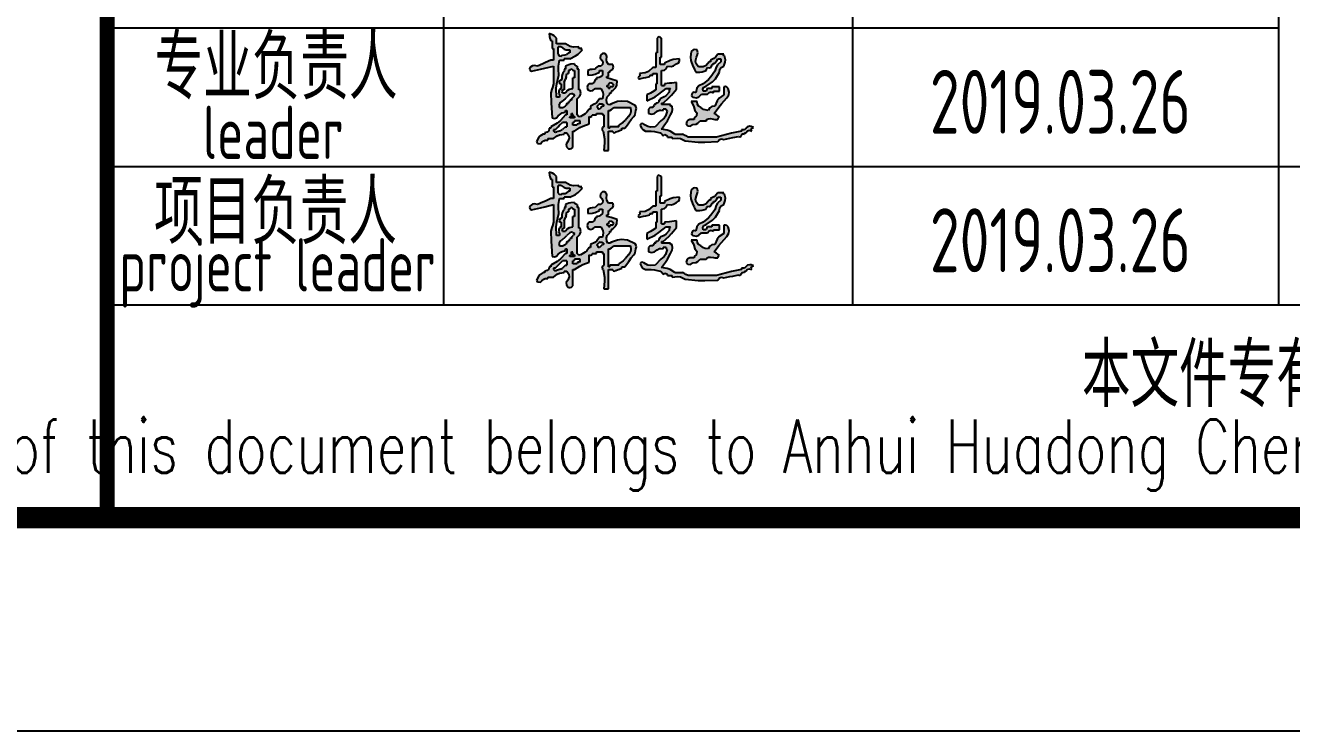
# Model space of a CAD drawing. Extents: x 4267484 to 4395158, y -674551 to -235742.
# Drawn here: x 4365773 to 4371718, y -548644 to -545332 of the extents above; entities that cross this region are included whole.
import ezdxf
from ezdxf.enums import TextEntityAlignment as Align

# ---------------------------------------------------------------- set-up
doc = ezdxf.new("R2010")
doc.units = 0
doc.header["$LTSCALE"] = 1000
doc.header["$MEASUREMENT"] = 0
doc.layers.get('0').update_dxf_attribs({"linetype": 'CONTINUOUS'})
doc.layers.add('PUB_TITLE', color=4, linetype='CONTINUOUS')
doc.styles.add('AHD', font='sceie.shx', dxfattribs={"width": 0.7, "bigfont": 'sceic.shx'})
doc.styles.add('ECEC_TQ', font='txt_l.shx', dxfattribs={"bigfont": 'hztxt_l.shx'})
doc.styles.add('sceie', font='sceie.shx', dxfattribs={"bigfont": 'sceic.shx'})

# ---------------------------------------------------------------- blocks, each defined once
blk = doc.blocks.new('韩超')
h = blk.add_hatch(color=256)
h.dxf.hatch_style = 1
h.paths.add_polyline_path([(0.787849, 0.514197), (0.777955, 0.527898), (0.77346, 0.562754), (0.78123, 0.586063), (0.805739, 0.61125), (0.805739, 0.625142), (0.819631, 0.625142), (0.818004, 0.635027), (0.823773, 0.643681), (0.833523, 0.64598), (0.860867, 0.674873), (0.870953, 0.696725), (0.875199, 0.736279), (0.836353, 0.74757), (0.816903, 0.753127), (0.777955, 0.764063), (0.777955, 0.777955), (0.791847, 0.777955), (0.791847, 0.819631), (0.801775, 0.820971), (0.80763, 0.824875), (0.812685, 0.833523), (0.832189, 0.847055), (0.839321, 0.866071), (0.833523, 0.889091), (0.791847, 0.889091), (0.776856, 0.916298), (0.7735, 0.934755), (0.777955, 0.965498), (0.770329, 0.984025), (0.756314, 0.993368), (0.736279, 0.993282), (0.716867, 0.977277), (0.713907, 0.950644), (0.729333, 0.930768), (0.740061, 0.911103), (0.737625, 0.891618), (0.722387, 0.875199), (0.694603, 0.875199), (0.683489, 0.864086), (0.677932, 0.858529), (0.666819, 0.847415), (0.638572, 0.845181), (0.624291, 0.842325), (0.597358, 0.833523), (0.597358, 0.791847), (0.643081, 0.794876), (0.666726, 0.800787), (0.708495, 0.819631), (0.708495, 0.833523), (0.736279, 0.833523), (0.736279, 0.791847), (0.718733, 0.774249), (0.705317, 0.767541), (0.680711, 0.764063), (0.680711, 0.750171), (0.666819, 0.750171), (0.658732, 0.72359), (0.639033, 0.708815), (0.61125, 0.708495), (0.596777, 0.690733), (0.592946, 0.675409), (0.597358, 0.652926), (0.623512, 0.642026), (0.64687, 0.646697), (0.666819, 0.666819), (0.722387, 0.666819), (0.738834, 0.631134), (0.742077, 0.608437), (0.736279, 0.569574), (0.708495, 0.569574), (0.682162, 0.535076), (0.663824, 0.519794), (0.625142, 0.500114), (0.625142, 0.47233), (0.61125, 0.47233), (0.589715, 0.441777), (0.574435, 0.428025), (0.54179, 0.409816), (0.527664, 0.400538), (0.510468, 0.403404), (0.500114, 0.416762), (0.500114, 0.569574), (0.524623, 0.594762), (0.532393, 0.618071), (0.527898, 0.652926), (0.514006, 0.652926), (0.514006, 0.847415), (0.500114, 0.847415), (0.500114, 0.875199), (0.486416, 0.877514), (0.478388, 0.883536), (0.47233, 0.896037), (0.438162, 0.892345), (0.420863, 0.888021), (0.388977, 0.875199), (0.388977, 0.847415), (0.375085, 0.847415), (0.379444, 0.836821), (0.376971, 0.826928), (0.368139, 0.819631), (0.356965, 0.793593), (0.353947, 0.778504), (0.354247, 0.750171), (0.337644, 0.741703), (0.330222, 0.726858), (0.333409, 0.708495), (0.347301, 0.708495), (0.347301, 0.666819), (0.332737, 0.655189), (0.327028, 0.643772), (0.326463, 0.625142), (0.32344, 0.619715), (0.327253, 0.612088), (0.333409, 0.61125), (0.333409, 0.583466), (0.305625, 0.583466), (0.302565, 0.667178), (0.306887, 0.710398), (0.326463, 0.791847), (0.3234, 0.8474), (0.32482, 0.875797), (0.333409, 0.930768), (0.375085, 0.930768), (0.375085, 0.94466), (0.430654, 0.94466), (0.482374, 0.970498), (0.50707, 0.987931), (0.548736, 1.028012), (0.542559, 1.028676), (0.538615, 1.036564), (0.54179, 1.041904), (0.514006, 1.041904), (0.514006, 1.055796), (0.462884, 1.052445), (0.433869, 1.058893), (0.388977, 1.08358), (0.305625, 1.08358), (0.305625, 1.139148), (0.281985, 1.161307), (0.266841, 1.170393), (0.236165, 1.180825), (0.238399, 1.152578), (0.241255, 1.138297), (0.250057, 1.111364), (0.263949, 1.111364), (0.263949, 1.041904), (0.277841, 1.041904), (0.277841, 0.930768), (0.250057, 0.930768), (0.200194, 0.90821), (0.175186, 0.897095), (0.125028, 0.875199), (0.097454, 0.881715), (0.078516, 0.877928), (0.055568, 0.861307), (0.050109, 0.847376), (0.0559, 0.8329), (0.06946, 0.826577), (0.152955, 0.845407), (0.194635, 0.855133), (0.277841, 0.875199), (0.277841, 0.708495), (0.266727, 0.675154), (0.261171, 0.658483), (0.250057, 0.625142), (0.255939, 0.530696), (0.258718, 0.483462), (0.263949, 0.388977), (0.286969, 0.38318), (0.305985, 0.390311), (0.319517, 0.409816), (0.344599, 0.428141), (0.359268, 0.435475), (0.388977, 0.444546), (0.388977, 0.458438), (0.40287, 0.458438), (0.40287, 0.416762), (0.388977, 0.416762), (0.340729, 0.364454), (0.31168, 0.341215), (0.250057, 0.305625), (0.250057, 0.291733), (0.236165, 0.291733), (0.231424, 0.268639), (0.217583, 0.254798), (0.194489, 0.250057), (0.194489, 0.236165), (0.180597, 0.236165), (0.148793, 0.216524), (0.134276, 0.200394), (0.118082, 0.166705), (0.127514, 0.14947), (0.152825, 0.145854), (0.166705, 0.159759), (0.185336, 0.17447), (0.198563, 0.17943), (0.222273, 0.180597), (0.222273, 0.194489), (0.277841, 0.194489), (0.311245, 0.220472), (0.333233, 0.229896), (0.375085, 0.236165), (0.375085, 0.250057), (0.40287, 0.250057), (0.420685, 0.221738), (0.422698, 0.197582), (0.409816, 0.166705), (0.396068, 0.142401), (0.398473, 0.118345), (0.416762, 0.097244), (0.43433, 0.097627), (0.444154, 0.100901), (0.458438, 0.111136), (0.458438, 0.263949), (0.47233, 0.263949), (0.524193, 0.298154), (0.552768, 0.312442), (0.61125, 0.333409), (0.61125, 0.40287), (0.621931, 0.39652), (0.637706, 0.404407), (0.639034, 0.416762), (0.680711, 0.416762), (0.680711, 0.430654), (0.736279, 0.430654), (0.736279, 0.416762), (0.750171, 0.416762), (0.750171, 0.305625), (0.735269, 0.297653), (0.731714, 0.276323), (0.743225, 0.263949), (0.754517, 0.192544), (0.755945, 0.155413), (0.750171, 0.083352), (0.791847, 0.083352), (0.791847, 0.263949), (0.833523, 0.263949), (0.837499, 0.253205), (0.852744, 0.249394), (0.861307, 0.257003), (0.883535, 0.265338), (0.894648, 0.269506), (0.916876, 0.277841), (0.916876, 0.291733), (0.94466, 0.291733), (0.969894, 0.324902), (0.982398, 0.341574), (1.007174, 0.375085), (1.032146, 0.402761), (1.041693, 0.421855), (1.04885, 0.458438), (1.055218, 0.477023), (1.053221, 0.491001), (1.041904, 0.50706), (0.972444, 0.54179), (0.910919, 0.546316), (0.877697, 0.541786), (0.819631, 0.520952), (0.805828, 0.5112)])
h.paths.add_polyline_path([(0.791847, 0.458438), (0.805739, 0.458438), (0.82241, 0.469551), (0.847415, 0.486222), (1.000228, 0.486222), (1.003038, 0.45197), (0.997988, 0.431769), (0.97939, 0.40287), (0.948039, 0.36501), (0.929334, 0.347744), (0.889091, 0.319517), (0.889091, 0.305625), (0.805739, 0.305625), (0.805739, 0.291733), (0.791847, 0.291733)], flags=16)
h.paths.add_polyline_path([(0.750171, 0.500114), (0.736279, 0.500114), (0.725165, 0.489), (0.719608, 0.483443), (0.708495, 0.47233), (0.694603, 0.47233), (0.694603, 0.486222), (0.688447, 0.48706), (0.684633, 0.494686), (0.687657, 0.500114), (0.701182, 0.516386), (0.715167, 0.52238), (0.736279, 0.520952), (0.736943, 0.514775), (0.744831, 0.510831), (0.750171, 0.514006)], flags=16)
h.paths.add_polyline_path([(0.791847, 0.666819), (0.793521, 0.674497), (0.785633, 0.682384), (0.777955, 0.680711), (0.777955, 0.694603), (0.791847, 0.694603), (0.792194, 0.70849), (0.806202, 0.718996), (0.819631, 0.715441), (0.833192, 0.709118), (0.838982, 0.694641), (0.833523, 0.680711), (0.805739, 0.680711), (0.805739, 0.666819)], flags=16)
h.paths.add_polyline_path([(0.527898, 0.361193), (0.527898, 0.333409), (0.517217, 0.339759), (0.501443, 0.331871), (0.500114, 0.319517), (0.458438, 0.319517), (0.458438, 0.347301), (0.466116, 0.345628), (0.474003, 0.353515), (0.47233, 0.361193)], flags=16)
h.paths.add_polyline_path([(0.47233, 0.40287), (0.47233, 0.388977), (0.430654, 0.388977), (0.42898, 0.396656), (0.436867, 0.404543), (0.444546, 0.40287), (0.444546, 0.430654), (0.458438, 0.430654), (0.452088, 0.419973), (0.459976, 0.404198)], flags=16)
h.paths.add_polyline_path([(0.47233, 0.604304), (0.464836, 0.588169), (0.458643, 0.580427), (0.444546, 0.569574), (0.444546, 0.555682), (0.430654, 0.555682), (0.432327, 0.548004), (0.42444, 0.540117), (0.416762, 0.54179), (0.416762, 0.527898), (0.40287, 0.527898), (0.39467, 0.507807), (0.386422, 0.49791), (0.368139, 0.486222), (0.333409, 0.486222), (0.327612, 0.509242), (0.334743, 0.528258), (0.354247, 0.54179), (0.384775, 0.569612), (0.400056, 0.583504), (0.430654, 0.61125), (0.446814, 0.616197), (0.458647, 0.614224)], flags=16)
h.paths.add_polyline_path([(0.458438, 0.666819), (0.426908, 0.659351), (0.410404, 0.649448), (0.388977, 0.625142), (0.361193, 0.625142), (0.354844, 0.635823), (0.362731, 0.651598), (0.375085, 0.652926), (0.375085, 0.722387), (0.390598, 0.753922), (0.396359, 0.771203), (0.40287, 0.805739), (0.416762, 0.805739), (0.416762, 0.833523), (0.430654, 0.833523), (0.434629, 0.844267), (0.449874, 0.848078), (0.458438, 0.840469), (0.459102, 0.834292), (0.466989, 0.830348), (0.47233, 0.833523), (0.47233, 0.764063), (0.458438, 0.764063)], flags=16)
h.paths.add_polyline_path([(0.40287, 0.347301), (0.40287, 0.305625), (0.388977, 0.305625), (0.360889, 0.27915), (0.342496, 0.268422), (0.305625, 0.257003), (0.294367, 0.254885), (0.286778, 0.256782), (0.277841, 0.263949), (0.277841, 0.277841), (0.291733, 0.277841), (0.319459, 0.305683), (0.333352, 0.319575), (0.361193, 0.347301)], flags=16)
h.paths.add_polyline_path([(0.430654, 1.000228), (0.416762, 1.000228), (0.39813, 0.985517), (0.384903, 0.980557), (0.361193, 0.97939), (0.347067, 0.970112), (0.329871, 0.972978), (0.319517, 0.986336), (0.319517, 1.055796), (0.347301, 1.055796), (0.376072, 1.035613), (0.395527, 1.029128), (0.430654, 1.028012)], flags=16)
h = blk.add_hatch(color=256)
h.dxf.hatch_style = 1
h.paths.add_polyline_path([(1.542018, 0.208381), (1.519791, 0.219494), (1.508677, 0.225051), (1.48645, 0.236165), (1.416989, 0.236165), (1.371255, 0.264232), (1.344642, 0.274582), (1.291961, 0.284787), (1.328443, 0.335457), (1.345237, 0.362046), (1.375313, 0.416762), (1.391241, 0.446575), (1.394603, 0.466747), (1.389205, 0.500114), (1.375313, 0.500114), (1.375313, 0.514006), (1.291961, 0.514006), (1.291961, 0.527898), (1.305853, 0.527898), (1.359796, 0.576664), (1.385101, 0.603375), (1.430881, 0.659873), (1.430881, 0.722387), (1.386427, 0.71683), (1.3642, 0.714052), (1.319745, 0.708495), (1.319745, 0.694603), (1.291961, 0.694603), (1.291961, 0.833523), (1.31926, 0.838693), (1.334923, 0.85044), (1.347529, 0.875199), (1.381781, 0.872389), (1.401982, 0.877439), (1.430881, 0.896037), (1.450883, 0.906123), (1.460131, 0.922307), (1.458666, 0.94466), (1.401114, 0.937345), (1.371819, 0.928557), (1.319745, 0.902983), (1.319745, 0.889091), (1.278069, 0.889091), (1.278069, 0.958552), (1.291961, 0.958552), (1.291961, 1.139148), (1.285806, 1.138304), (1.281086, 1.140664), (1.278069, 1.146094), (1.267308, 1.150023), (1.257931, 1.147679), (1.250285, 1.139148), (1.250285, 1.000228), (1.236393, 1.000228), (1.236393, 0.861307), (1.208609, 0.861307), (1.168183, 0.824416), (1.138053, 0.811024), (1.08358, 0.805739), (1.087939, 0.795145), (1.085465, 0.785252), (1.076634, 0.777955), (1.071121, 0.771113), (1.075065, 0.759282), (1.08358, 0.757117), (1.122533, 0.76519), (1.141984, 0.769358), (1.180825, 0.777955), (1.180825, 0.791847), (1.208609, 0.791847), (1.208609, 0.805739), (1.250285, 0.805739), (1.250285, 0.708495), (1.236393, 0.708495), (1.236393, 0.652926), (1.203973, 0.631977), (1.187234, 0.622213), (1.15304, 0.604304), (1.15304, 0.548736), (1.229739, 0.588318), (1.266619, 0.612432), (1.333637, 0.666819), (1.375313, 0.666819), (1.366995, 0.654381), (1.363975, 0.646831), (1.361421, 0.632088), (1.335054, 0.599814), (1.316435, 0.58585), (1.278069, 0.569574), (1.278069, 0.555682), (1.264177, 0.555682), (1.26415, 0.539965), (1.25211, 0.527924), (1.236393, 0.527898), (1.236393, 0.514006), (1.222501, 0.514006), (1.219217, 0.502022), (1.216226, 0.496039), (1.208609, 0.486222), (1.191149, 0.488205), (1.17971, 0.484393), (1.166932, 0.47233), (1.166932, 0.430654), (1.200708, 0.424307), (1.223469, 0.429997), (1.250285, 0.451492), (1.27048, 0.461183), (1.283894, 0.46286), (1.305853, 0.458438), (1.305853, 0.47233), (1.333637, 0.47233), (1.333637, 0.458438), (1.339793, 0.4576), (1.343606, 0.449973), (1.340583, 0.444546), (1.32937, 0.406076), (1.316213, 0.38634), (1.285015, 0.361193), (1.229447, 0.305625), (1.187056, 0.302553), (1.163204, 0.307323), (1.125256, 0.326463), (1.114566, 0.33576), (1.096818, 0.332211), (1.090526, 0.319517), (1.102438, 0.292491), (1.113943, 0.279343), (1.139148, 0.263949), (1.194983, 0.265062), (1.223561, 0.262204), (1.278069, 0.250057), (1.289183, 0.238943), (1.294739, 0.233386), (1.305853, 0.222273), (1.320568, 0.231877), (1.341519, 0.224893), (1.347529, 0.208381), (1.389205, 0.208381), (1.389205, 0.194489), (1.439628, 0.1998), (1.468259, 0.195028), (1.514234, 0.173651), (1.635959, 0.161998), (1.69773, 0.160594), (1.819859, 0.166705), (1.833779, 0.185933), (1.852296, 0.192877), (1.875427, 0.187543), (1.930995, 0.198656), (1.958779, 0.204213), (2.014348, 0.215327), (2.025534, 0.209917), (2.039748, 0.217024), (2.042132, 0.229219), (2.049428, 0.23805), (2.059322, 0.240524), (2.069916, 0.236165), (2.069916, 0.250057), (2.083808, 0.250057), (2.098401, 0.26772), (2.118188, 0.272666), (2.139376, 0.263949), (2.133917, 0.27788), (2.139708, 0.292356), (2.153268, 0.298679), (2.133073, 0.308371), (2.119659, 0.310047), (2.0977, 0.305625), (2.086586, 0.294512), (2.08103, 0.288955), (2.069916, 0.277841), (2.042132, 0.277841), (2.042132, 0.263949), (1.946785, 0.245868), (1.899372, 0.234712), (1.805967, 0.208381)])
h = blk.add_hatch(color=256)
h.dxf.hatch_style = 1
h.paths.add_polyline_path([(1.611478, 0.625142), (1.597547, 0.630601), (1.583071, 0.624811), (1.576748, 0.61125), (1.572819, 0.60049), (1.575163, 0.591112), (1.583694, 0.583466), (1.61855, 0.578971), (1.641859, 0.586741), (1.667046, 0.61125), (1.680938, 0.61125), (1.722615, 0.61125), (1.737208, 0.628913), (1.756995, 0.63386), (1.778183, 0.625142), (1.778183, 0.639034), (1.833751, 0.639034), (1.833751, 0.655705), (1.833751, 0.66404), (1.833751, 0.680711), (1.805967, 0.680711), (1.792075, 0.680711), (1.764291, 0.680711), (1.764291, 0.666819), (1.722615, 0.666819), (1.717058, 0.655705), (1.714279, 0.650148), (1.708723, 0.639034), (1.69483, 0.639034), (1.680938, 0.639034), (1.678868, 0.661339), (1.688455, 0.678116), (1.708723, 0.687657), (1.768692, 0.728785), (1.795922, 0.757527), (1.833751, 0.819631), (1.839429, 0.846829), (1.850907, 0.862133), (1.875427, 0.875199), (1.888443, 0.91196), (1.890032, 0.934206), (1.882373, 0.972444), (1.876196, 0.973108), (1.872252, 0.980995), (1.875427, 0.986336), (1.861535, 0.986336), (1.819859, 0.986336), (1.796859, 0.959188), (1.781933, 0.947248), (1.750399, 0.930768), (1.750399, 0.916876), (1.736507, 0.916876), (1.71031, 0.882162), (1.682751, 0.868382), (1.639262, 0.868253), (1.61591, 0.897042), (1.610049, 0.922442), (1.618424, 0.958552), (1.629264, 0.984285), (1.6309, 1.000642), (1.62537, 1.028012), (1.602888, 1.032424), (1.587563, 1.028593), (1.569802, 1.01412), (1.562035, 0.958817), (1.56513, 0.927869), (1.583694, 0.875199), (1.595758, 0.853473), (1.601336, 0.842318), (1.611478, 0.819631), (1.650742, 0.818134), (1.671448, 0.821092), (1.708723, 0.833523), (1.714279, 0.844637), (1.717058, 0.850194), (1.722615, 0.861307), (1.740978, 0.85812), (1.755823, 0.865542), (1.764291, 0.882145), (1.764955, 0.888322), (1.772842, 0.892266), (1.778183, 0.889091), (1.778183, 0.902983), (1.792075, 0.902983), (1.803189, 0.919654), (1.808745, 0.927989), (1.819859, 0.94466), (1.847643, 0.94466), (1.847643, 0.916876), (1.817381, 0.887163), (1.804962, 0.866982), (1.792075, 0.826577), (1.753545, 0.774398), (1.730689, 0.750113), (1.680938, 0.708495), (1.641359, 0.690689), (1.621854, 0.667284)])
h = blk.add_hatch(color=256)
h.dxf.hatch_style = 1
h.paths.add_polyline_path([(1.831635, 0.573795), (1.812227, 0.549535), (1.792075, 0.500114), (1.762292, 0.496094), (1.744726, 0.484384), (1.729561, 0.458438), (1.700075, 0.463546), (1.684975, 0.469586), (1.6601, 0.486222), (1.637668, 0.49978), (1.627728, 0.515685), (1.62537, 0.54179), (1.603143, 0.54179), (1.592029, 0.54179), (1.569802, 0.54179), (1.586675, 0.509854), (1.593737, 0.492906), (1.604532, 0.458438), (1.621804, 0.436498), (1.61886, 0.407063), (1.597586, 0.388977), (1.597586, 0.375085), (1.55591, 0.375085), (1.536306, 0.36578), (1.526798, 0.35437), (1.52118, 0.333409), (1.537185, 0.313997), (1.563818, 0.311038), (1.583694, 0.326463), (1.614401, 0.331156), (1.630976, 0.339443), (1.653154, 0.361193), (1.667046, 0.361193), (1.708723, 0.361193), (1.720352, 0.375758), (1.731769, 0.381467), (1.750399, 0.382031), (1.77782, 0.376762), (1.791938, 0.37535), (1.819859, 0.375085), (1.821199, 0.385013), (1.825102, 0.390868), (1.833751, 0.395924), (1.815429, 0.411271), (1.805589, 0.418299), (1.785129, 0.430654), (1.829593, 0.491137), (1.853312, 0.520437), (1.903211, 0.57652), (1.923495, 0.606919), (1.927312, 0.631729), (1.917103, 0.666819), (1.904326, 0.678881), (1.892887, 0.682694), (1.875427, 0.680711), (1.875427, 0.650148), (1.875427, 0.634867), (1.875427, 0.604304)])
for p, q in [((0.266841, 1.170393), (0.236165, 1.180825)), ((0.236165, 1.180825), (0.238399, 1.152578)), ((0.238399, 1.152578), (0.241255, 1.138297)), ((0.241255, 1.138297), (0.250057, 1.111364)), ((0.263949, 1.111364), (0.250057, 1.111364)), ((0.263949, 1.111364), (0.263949, 1.041904)), ((0.281985, 1.161307), (0.266841, 1.170393)), ((0.305625, 1.139148), (0.281985, 1.161307)), ((0.305625, 1.08358), (0.305625, 1.139148)), ((0.388977, 1.08358), (0.305625, 1.08358)), ((0.433869, 1.058893), (0.388977, 1.08358)), ((1.257931, 1.147679), (1.250285, 1.139148)), ((1.250285, 1.139148), (1.250285, 1.000228)), ((1.267308, 1.150023), (1.257931, 1.147679)), ((1.278069, 1.146094), (1.267308, 1.150023)), ((1.281086, 1.140664), (1.278069, 1.146094)), ((1.285806, 1.138304), (1.281086, 1.140664)), ((1.291961, 1.139148), (1.285806, 1.138304)), ((1.291961, 0.958552), (1.291961, 1.139148)), ((0.263949, 1.041904), (0.277841, 1.041904)), ((0.277841, 1.041904), (0.277841, 0.930768)), ((0.319517, 0.986336), (0.319517, 1.055796)), ((0.347301, 1.055796), (0.319517, 1.055796)), ((0.319517, 0.986336), (0.329871, 0.972978)), ((0.329871, 0.972978), (0.347067, 0.970112)), ((0.347067, 0.970112), (0.361193, 0.97939)), ((0.347301, 1.055796), (0.376072, 1.035613)), ((0.361193, 0.97939), (0.384903, 0.980557)), ((0.376072, 1.035613), (0.395527, 1.029128)), ((0.384903, 0.980557), (0.39813, 0.985517)), ((0.395527, 1.029128), (0.430654, 1.028012)), ((0.416762, 1.000228), (0.39813, 0.985517)), ((0.430654, 1.000228), (0.416762, 1.000228)), ((0.430654, 1.028012), (0.430654, 1.000228)), ((0.430654, 0.94466), (0.482374, 0.970498)), ((0.462884, 1.052445), (0.433869, 1.058893)), ((0.514006, 1.055796), (0.462884, 1.052445)), ((0.482374, 0.970498), (0.50707, 0.987931)), ((0.50707, 0.987931), (0.548736, 1.028012)), ((0.514006, 1.041904), (0.514006, 1.055796)), ((0.54179, 1.041904), (0.514006, 1.041904)), ((0.538615, 1.036564), (0.54179, 1.041904)), ((0.542559, 1.028676), (0.538615, 1.036564)), ((0.548736, 1.028012), (0.542559, 1.028676)), ((0.716867, 0.977277), (0.713907, 0.950644)), ((0.736279, 0.993282), (0.716867, 0.977277)), ((0.756314, 0.993368), (0.736279, 0.993282)), ((0.770329, 0.984025), (0.756314, 0.993368)), ((0.777955, 0.965498), (0.770329, 0.984025)), ((0.7735, 0.934755), (0.777955, 0.965498)), ((1.236393, 1.000228), (1.236393, 0.861307)), ((1.250285, 1.000228), (1.236393, 1.000228)), ((1.278069, 0.958552), (1.291961, 0.958552)), ((1.278069, 0.889091), (1.278069, 0.958552)), ((1.569802, 1.01412), (1.562035, 0.958817)), ((1.562035, 0.958817), (1.56513, 0.927869)), ((1.587563, 1.028593), (1.569802, 1.01412)), ((1.602888, 1.032424), (1.587563, 1.028593)), ((1.62537, 1.028012), (1.602888, 1.032424)), ((1.610049, 0.922442), (1.618424, 0.958552)), ((1.618424, 0.958552), (1.629264, 0.984285)), ((1.6309, 1.000642), (1.62537, 1.028012)), ((1.629264, 0.984285), (1.6309, 1.000642)), ((1.796859, 0.959188), (1.781933, 0.947248)), ((1.819859, 0.986336), (1.796859, 0.959188)), ((1.861535, 0.986336), (1.819859, 0.986336)), ((1.875427, 0.986336), (1.861535, 0.986336)), ((1.872252, 0.980995), (1.875427, 0.986336)), ((1.876196, 0.973108), (1.872252, 0.980995)), ((1.882373, 0.972444), (1.876196, 0.973108)), ((1.890032, 0.934206), (1.882373, 0.972444)), ((0.055568, 0.861307), (0.050109, 0.847376)), ((0.050109, 0.847376), (0.0559, 0.8329)), ((0.078516, 0.877928), (0.055568, 0.861307)), ((0.0559, 0.8329), (0.06946, 0.826577)), ((0.06946, 0.826577), (0.152955, 0.845407)), ((0.097454, 0.881715), (0.078516, 0.877928)), ((0.125028, 0.875199), (0.097454, 0.881715)), ((0.175186, 0.897095), (0.125028, 0.875199)), ((0.152955, 0.845407), (0.194635, 0.855133)), ((0.200194, 0.90821), (0.175186, 0.897095)), ((0.194635, 0.855133), (0.277841, 0.875199)), ((0.250057, 0.930768), (0.200194, 0.90821)), ((0.277841, 0.930768), (0.250057, 0.930768)), ((0.277841, 0.875199), (0.277841, 0.708495)), ((0.3234, 0.8474), (0.32482, 0.875797)), ((0.326463, 0.791847), (0.3234, 0.8474)), ((0.32482, 0.875797), (0.333409, 0.930768)), ((0.333409, 0.930768), (0.375085, 0.930768)), ((0.375085, 0.930768), (0.375085, 0.94466)), ((0.430654, 0.94466), (0.375085, 0.94466)), ((0.388977, 0.847415), (0.375085, 0.847415)), ((0.375085, 0.847415), (0.379444, 0.836821)), ((0.379444, 0.836821), (0.376971, 0.826928)), ((0.420863, 0.888021), (0.388977, 0.875199)), ((0.388977, 0.875199), (0.388977, 0.847415)), ((0.416762, 0.833523), (0.416762, 0.805739)), ((0.430654, 0.833523), (0.416762, 0.833523)), ((0.438162, 0.892345), (0.420863, 0.888021)), ((0.434629, 0.844267), (0.430654, 0.833523)), ((0.449874, 0.848078), (0.434629, 0.844267)), ((0.47233, 0.896037), (0.438162, 0.892345)), ((0.458438, 0.840469), (0.449874, 0.848078)), ((0.458438, 0.840469), (0.459102, 0.834292)), ((0.466989, 0.830348), (0.459102, 0.834292)), ((0.47233, 0.833523), (0.466989, 0.830348)), ((0.478388, 0.883536), (0.47233, 0.896037)), ((0.47233, 0.833523), (0.47233, 0.764063)), ((0.486416, 0.877514), (0.478388, 0.883536)), ((0.500114, 0.875199), (0.486416, 0.877514)), ((0.500114, 0.875199), (0.500114, 0.847415)), ((0.514006, 0.847415), (0.500114, 0.847415)), ((0.514006, 0.652926), (0.514006, 0.847415)), ((0.624291, 0.842325), (0.597358, 0.833523)), ((0.597358, 0.833523), (0.597358, 0.791847)), ((0.638572, 0.845181), (0.624291, 0.842325)), ((0.666819, 0.847415), (0.638572, 0.845181)), ((0.677932, 0.858529), (0.666819, 0.847415)), ((0.683489, 0.864086), (0.677932, 0.858529)), ((0.694603, 0.875199), (0.683489, 0.864086)), ((0.722387, 0.875199), (0.694603, 0.875199)), ((0.708495, 0.833523), (0.736279, 0.833523)), ((0.708495, 0.819631), (0.708495, 0.833523)), ((0.713907, 0.950644), (0.729333, 0.930768)), ((0.737625, 0.891618), (0.722387, 0.875199)), ((0.729333, 0.930768), (0.740061, 0.911103)), ((0.736279, 0.833523), (0.736279, 0.791847)), ((0.740061, 0.911103), (0.737625, 0.891618)), ((0.776856, 0.916298), (0.7735, 0.934755)), ((0.791847, 0.889091), (0.776856, 0.916298)), ((0.833523, 0.889091), (0.791847, 0.889091)), ((0.80763, 0.824875), (0.812685, 0.833523)), ((0.812685, 0.833523), (0.832189, 0.847055)), ((0.832189, 0.847055), (0.839321, 0.866071)), ((0.839321, 0.866071), (0.833523, 0.889091)), ((1.208609, 0.861307), (1.168183, 0.824416)), ((1.236393, 0.861307), (1.208609, 0.861307)), ((1.319745, 0.889091), (1.278069, 0.889091)), ((1.291961, 0.833523), (1.31926, 0.838693)), ((1.291961, 0.694603), (1.291961, 0.833523)), ((1.31926, 0.838693), (1.334923, 0.85044)), ((1.371819, 0.928557), (1.319745, 0.902983)), ((1.319745, 0.902983), (1.319745, 0.889091)), ((1.334923, 0.85044), (1.347529, 0.875199)), ((1.347529, 0.875199), (1.381781, 0.872389)), ((1.401114, 0.937345), (1.371819, 0.928557)), ((1.381781, 0.872389), (1.401982, 0.877439)), ((1.458666, 0.94466), (1.401114, 0.937345)), ((1.401982, 0.877439), (1.430881, 0.896037)), ((1.430881, 0.896037), (1.450883, 0.906123)), ((1.450883, 0.906123), (1.460131, 0.922307)), ((1.460131, 0.922307), (1.458666, 0.94466)), ((1.56513, 0.927869), (1.583694, 0.875199)), ((1.583694, 0.875199), (1.595758, 0.853473)), ((1.595758, 0.853473), (1.601336, 0.842318)), ((1.601336, 0.842318), (1.611478, 0.819631)), ((1.61591, 0.897042), (1.610049, 0.922442)), ((1.639262, 0.868253), (1.61591, 0.897042)), ((1.682751, 0.868382), (1.639262, 0.868253)), ((1.671448, 0.821092), (1.708723, 0.833523)), ((1.71031, 0.882162), (1.682751, 0.868382)), ((1.708723, 0.833523), (1.714279, 0.844637)), ((1.736507, 0.916876), (1.71031, 0.882162)), ((1.714279, 0.844637), (1.717058, 0.850194)), ((1.717058, 0.850194), (1.722615, 0.861307)), ((1.722615, 0.861307), (1.740978, 0.85812)), ((1.750399, 0.916876), (1.736507, 0.916876)), ((1.740978, 0.85812), (1.755823, 0.865542)), ((1.781933, 0.947248), (1.750399, 0.930768)), ((1.750399, 0.930768), (1.750399, 0.916876)), ((1.755823, 0.865542), (1.764291, 0.882145)), ((1.764291, 0.882145), (1.764955, 0.888322)), ((1.764955, 0.888322), (1.772842, 0.892266)), ((1.772842, 0.892266), (1.778183, 0.889091)), ((1.778183, 0.902983), (1.792075, 0.902983)), ((1.778183, 0.889091), (1.778183, 0.902983)), ((1.792075, 0.902983), (1.803189, 0.919654)), ((1.804962, 0.866982), (1.792075, 0.826577)), ((1.803189, 0.919654), (1.808745, 0.927989)), ((1.817381, 0.887163), (1.804962, 0.866982)), ((1.808745, 0.927989), (1.819859, 0.94466)), ((1.847643, 0.916876), (1.817381, 0.887163)), ((1.819859, 0.94466), (1.847643, 0.94466)), ((1.833751, 0.819631), (1.839429, 0.846829)), ((1.839429, 0.846829), (1.850907, 0.862133)), ((1.847643, 0.94466), (1.847643, 0.916876)), ((1.850907, 0.862133), (1.875427, 0.875199)), ((1.875427, 0.875199), (1.888443, 0.91196)), ((1.888443, 0.91196), (1.890032, 0.934206)), ((0.306887, 0.710398), (0.326463, 0.791847)), ((0.337644, 0.741703), (0.330222, 0.726858)), ((0.330222, 0.726858), (0.333409, 0.708495)), ((0.354247, 0.750171), (0.337644, 0.741703)), ((0.356965, 0.793593), (0.353947, 0.778504)), ((0.353947, 0.778504), (0.354247, 0.750171)), ((0.368139, 0.819631), (0.356965, 0.793593)), ((0.376971, 0.826928), (0.368139, 0.819631)), ((0.375085, 0.722387), (0.390598, 0.753922)), ((0.375085, 0.722387), (0.375085, 0.652926)), ((0.396359, 0.771203), (0.390598, 0.753922)), ((0.396359, 0.771203), (0.40287, 0.805739)), ((0.40287, 0.805739), (0.416762, 0.805739)), ((0.47233, 0.764063), (0.458438, 0.764063)), ((0.458438, 0.666819), (0.458438, 0.764063)), ((0.597358, 0.791847), (0.643081, 0.794876)), ((0.658732, 0.72359), (0.639033, 0.708815)), ((0.643081, 0.794876), (0.666726, 0.800787)), ((0.666819, 0.750171), (0.658732, 0.72359)), ((0.666726, 0.800787), (0.708495, 0.819631)), ((0.680711, 0.750171), (0.666819, 0.750171)), ((0.705317, 0.767541), (0.680711, 0.764063)), ((0.680711, 0.764063), (0.680711, 0.750171)), ((0.718733, 0.774249), (0.705317, 0.767541)), ((0.736279, 0.791847), (0.718733, 0.774249)), ((0.777955, 0.777955), (0.791847, 0.777955)), ((0.777955, 0.764063), (0.777955, 0.777955)), ((0.816903, 0.753127), (0.777955, 0.764063)), ((0.791847, 0.819631), (0.801775, 0.820971)), ((0.791847, 0.777955), (0.791847, 0.819631)), ((0.806202, 0.718996), (0.792194, 0.70849)), ((0.801775, 0.820971), (0.80763, 0.824875)), ((0.819631, 0.715441), (0.806202, 0.718996)), ((0.836353, 0.74757), (0.816903, 0.753127)), ((0.833192, 0.709118), (0.819631, 0.715441)), ((0.875199, 0.736279), (0.836353, 0.74757)), ((0.870953, 0.696725), (0.875199, 0.736279)), ((1.076634, 0.777955), (1.071121, 0.771113)), ((1.071121, 0.771113), (1.075065, 0.759282)), ((1.075065, 0.759282), (1.08358, 0.757117)), ((1.085465, 0.785252), (1.076634, 0.777955)), ((1.138053, 0.811024), (1.08358, 0.805739)), ((1.08358, 0.805739), (1.087939, 0.795145)), ((1.08358, 0.757117), (1.122533, 0.76519)), ((1.087939, 0.795145), (1.085465, 0.785252)), ((1.122533, 0.76519), (1.141984, 0.769358)), ((1.168183, 0.824416), (1.138053, 0.811024)), ((1.141984, 0.769358), (1.180825, 0.777955)), ((1.180825, 0.791847), (1.208609, 0.791847)), ((1.180825, 0.791847), (1.180825, 0.777955)), ((1.208609, 0.791847), (1.208609, 0.805739)), ((1.208609, 0.805739), (1.250285, 0.805739)), ((1.250285, 0.708495), (1.250285, 0.805739)), ((1.3642, 0.714052), (1.319745, 0.708495)), ((1.386427, 0.71683), (1.3642, 0.714052)), ((1.430881, 0.722387), (1.386427, 0.71683)), ((1.430881, 0.659873), (1.430881, 0.722387)), ((1.611478, 0.819631), (1.650742, 0.818134)), ((1.650742, 0.818134), (1.671448, 0.821092)), ((1.730689, 0.750113), (1.680938, 0.708495)), ((1.708723, 0.687657), (1.768692, 0.728785)), ((1.753545, 0.774398), (1.730689, 0.750113)), ((1.792075, 0.826577), (1.753545, 0.774398)), ((1.768692, 0.728785), (1.795922, 0.757527)), ((1.795922, 0.757527), (1.833751, 0.819631)), ((0.261171, 0.658483), (0.250057, 0.625142)), ((0.250057, 0.625142), (0.255939, 0.530696)), ((0.266727, 0.675154), (0.261171, 0.658483)), ((0.277841, 0.708495), (0.266727, 0.675154)), ((0.302565, 0.667178), (0.306887, 0.710398)), ((0.305625, 0.583466), (0.302565, 0.667178)), ((0.326463, 0.625142), (0.32344, 0.619715)), ((0.32344, 0.619715), (0.327253, 0.612088)), ((0.327028, 0.643772), (0.326463, 0.625142)), ((0.332737, 0.655189), (0.327028, 0.643772)), ((0.327253, 0.612088), (0.333409, 0.61125)), ((0.347301, 0.666819), (0.332737, 0.655189)), ((0.347301, 0.708495), (0.333409, 0.708495)), ((0.333409, 0.61125), (0.333409, 0.583466)), ((0.347301, 0.708495), (0.347301, 0.666819)), ((0.362731, 0.651598), (0.354844, 0.635823)), ((0.361193, 0.625142), (0.354844, 0.635823)), ((0.361193, 0.625142), (0.388977, 0.625142)), ((0.375085, 0.652926), (0.362731, 0.651598)), ((0.410404, 0.649448), (0.388977, 0.625142)), ((0.430654, 0.61125), (0.400056, 0.583504)), ((0.410404, 0.649448), (0.426908, 0.659351)), ((0.426908, 0.659351), (0.458438, 0.666819)), ((0.446814, 0.616197), (0.430654, 0.61125)), ((0.458647, 0.614224), (0.446814, 0.616197)), ((0.458647, 0.614224), (0.47233, 0.604304)), ((0.47233, 0.604304), (0.464836, 0.588169)), ((0.500114, 0.569574), (0.524623, 0.594762)), ((0.527898, 0.652926), (0.514006, 0.652926)), ((0.524623, 0.594762), (0.532393, 0.618071)), ((0.532393, 0.618071), (0.527898, 0.652926)), ((0.596777, 0.690733), (0.592946, 0.675409)), ((0.592946, 0.675409), (0.597358, 0.652926)), ((0.61125, 0.708495), (0.596777, 0.690733)), ((0.597358, 0.652926), (0.623512, 0.642026)), ((0.639033, 0.708815), (0.61125, 0.708495)), ((0.623512, 0.642026), (0.64687, 0.646697)), ((0.64687, 0.646697), (0.666819, 0.666819)), ((0.666819, 0.666819), (0.722387, 0.666819)), ((0.722387, 0.666819), (0.738834, 0.631134)), ((0.742077, 0.608437), (0.736279, 0.569574)), ((0.738834, 0.631134), (0.742077, 0.608437)), ((0.777955, 0.694603), (0.777955, 0.680711)), ((0.777955, 0.694603), (0.791847, 0.694603)), ((0.785633, 0.682384), (0.777955, 0.680711)), ((0.78123, 0.586063), (0.805739, 0.61125)), ((0.785633, 0.682384), (0.793521, 0.674497)), ((0.792194, 0.70849), (0.791847, 0.694603)), ((0.793521, 0.674497), (0.791847, 0.666819)), ((0.805739, 0.666819), (0.791847, 0.666819)), ((0.833523, 0.680711), (0.805739, 0.680711)), ((0.805739, 0.666819), (0.805739, 0.680711)), ((0.805739, 0.61125), (0.805739, 0.625142)), ((0.805739, 0.625142), (0.819631, 0.625142)), ((0.818004, 0.635027), (0.823773, 0.643681)), ((0.819631, 0.625142), (0.818004, 0.635027)), ((0.823773, 0.643681), (0.833523, 0.64598)), ((0.833192, 0.709118), (0.838982, 0.694641)), ((0.833523, 0.680711), (0.838982, 0.694641)), ((0.833523, 0.64598), (0.860867, 0.674873)), ((0.860867, 0.674873), (0.870953, 0.696725)), ((1.187234, 0.622213), (1.15304, 0.604304)), ((1.15304, 0.604304), (1.15304, 0.548736)), ((1.203973, 0.631977), (1.187234, 0.622213)), ((1.236393, 0.652926), (1.203973, 0.631977)), ((1.229739, 0.588318), (1.266619, 0.612432)), ((1.236393, 0.708495), (1.236393, 0.652926)), ((1.250285, 0.708495), (1.236393, 0.708495)), ((1.266619, 0.612432), (1.333637, 0.666819)), ((1.291961, 0.694603), (1.319745, 0.694603)), ((1.335054, 0.599814), (1.316435, 0.58585)), ((1.319745, 0.708495), (1.319745, 0.694603)), ((1.333637, 0.666819), (1.375313, 0.666819)), ((1.361421, 0.632088), (1.335054, 0.599814)), ((1.359796, 0.576664), (1.385101, 0.603375)), ((1.363975, 0.646831), (1.361421, 0.632088)), ((1.366995, 0.654381), (1.363975, 0.646831)), ((1.375313, 0.666819), (1.366995, 0.654381)), ((1.385101, 0.603375), (1.430881, 0.659873)), ((1.576748, 0.61125), (1.572819, 0.60049)), ((1.572819, 0.60049), (1.575163, 0.591112)), ((1.583071, 0.624811), (1.576748, 0.61125)), ((1.597547, 0.630601), (1.583071, 0.624811)), ((1.611478, 0.625142), (1.597547, 0.630601)), ((1.621854, 0.667284), (1.611478, 0.625142)), ((1.641359, 0.690689), (1.621854, 0.667284)), ((1.680938, 0.708495), (1.641359, 0.690689)), ((1.641859, 0.586741), (1.667046, 0.61125)), ((1.667046, 0.61125), (1.680938, 0.61125)), ((1.678868, 0.661339), (1.688455, 0.678116)), ((1.680938, 0.639034), (1.678868, 0.661339)), ((1.69483, 0.639034), (1.680938, 0.639034)), ((1.680938, 0.61125), (1.722615, 0.61125)), ((1.688455, 0.678116), (1.708723, 0.687657)), ((1.708723, 0.639034), (1.69483, 0.639034)), ((1.714279, 0.650148), (1.708723, 0.639034)), ((1.717058, 0.655705), (1.714279, 0.650148)), ((1.722615, 0.666819), (1.717058, 0.655705)), ((1.764291, 0.666819), (1.722615, 0.666819)), ((1.722615, 0.61125), (1.737208, 0.628913)), ((1.737208, 0.628913), (1.756995, 0.63386)), ((1.756995, 0.63386), (1.778183, 0.625142)), ((1.792075, 0.680711), (1.764291, 0.680711)), ((1.764291, 0.680711), (1.764291, 0.666819)), ((1.778183, 0.625142), (1.778183, 0.639034)), ((1.778183, 0.639034), (1.833751, 0.639034)), ((1.805967, 0.680711), (1.792075, 0.680711)), ((1.833751, 0.680711), (1.805967, 0.680711)), ((1.875427, 0.604304), (1.831635, 0.573795)), ((1.833751, 0.66404), (1.833751, 0.680711)), ((1.833751, 0.655705), (1.833751, 0.66404)), ((1.833751, 0.639034), (1.833751, 0.655705)), ((1.892887, 0.682694), (1.875427, 0.680711)), ((1.875427, 0.680711), (1.875427, 0.650148)), ((1.875427, 0.650148), (1.875427, 0.634867)), ((1.875427, 0.634867), (1.875427, 0.604304)), ((1.904326, 0.678881), (1.892887, 0.682694)), ((1.903211, 0.57652), (1.923495, 0.606919)), ((1.917103, 0.666819), (1.904326, 0.678881)), ((1.927312, 0.631729), (1.917103, 0.666819)), ((1.923495, 0.606919), (1.927312, 0.631729)), ((0.255939, 0.530696), (0.258718, 0.483462)), ((0.258718, 0.483462), (0.263949, 0.388977)), ((0.333409, 0.583466), (0.305625, 0.583466)), ((0.334743, 0.528258), (0.327612, 0.509242)), ((0.327612, 0.509242), (0.333409, 0.486222)), ((0.333409, 0.486222), (0.368139, 0.486222)), ((0.334743, 0.528258), (0.354247, 0.54179)), ((0.384775, 0.569612), (0.354247, 0.54179)), ((0.386422, 0.49791), (0.368139, 0.486222)), ((0.384775, 0.569612), (0.400056, 0.583504)), ((0.39467, 0.507807), (0.386422, 0.49791)), ((0.40287, 0.527898), (0.39467, 0.507807)), ((0.40287, 0.527898), (0.416762, 0.527898)), ((0.416762, 0.54179), (0.416762, 0.527898)), ((0.416762, 0.54179), (0.42444, 0.540117)), ((0.432327, 0.548004), (0.42444, 0.540117)), ((0.432327, 0.548004), (0.430654, 0.555682)), ((0.444546, 0.555682), (0.430654, 0.555682)), ((0.444546, 0.569574), (0.458643, 0.580427)), ((0.444546, 0.569574), (0.444546, 0.555682)), ((0.458643, 0.580427), (0.464836, 0.588169)), ((0.500114, 0.416762), (0.500114, 0.569574)), ((0.663824, 0.519794), (0.625142, 0.500114)), ((0.625142, 0.500114), (0.625142, 0.47233)), ((0.682162, 0.535076), (0.663824, 0.519794)), ((0.708495, 0.569574), (0.682162, 0.535076)), ((0.687657, 0.500114), (0.684633, 0.494686)), ((0.688447, 0.48706), (0.684633, 0.494686)), ((0.687657, 0.500114), (0.701182, 0.516386)), ((0.694603, 0.486222), (0.688447, 0.48706)), ((0.694603, 0.47233), (0.694603, 0.486222)), ((0.715167, 0.52238), (0.701182, 0.516386)), ((0.736279, 0.569574), (0.708495, 0.569574)), ((0.719608, 0.483443), (0.708495, 0.47233)), ((0.715167, 0.52238), (0.736279, 0.520952)), ((0.725165, 0.489), (0.719608, 0.483443)), ((0.725165, 0.489), (0.736279, 0.500114)), ((0.736279, 0.520952), (0.736943, 0.514775)), ((0.750171, 0.500114), (0.736279, 0.500114)), ((0.744831, 0.510831), (0.736943, 0.514775)), ((0.744831, 0.510831), (0.750171, 0.514006)), ((0.750171, 0.500114), (0.750171, 0.514006)), ((0.77346, 0.562754), (0.78123, 0.586063)), ((0.777955, 0.527898), (0.77346, 0.562754)), ((0.787849, 0.514197), (0.777955, 0.527898)), ((0.805828, 0.5112), (0.787849, 0.514197)), ((0.819631, 0.520952), (0.805828, 0.5112)), ((0.877697, 0.541786), (0.819631, 0.520952)), ((0.82241, 0.469551), (0.847415, 0.486222)), ((0.847415, 0.486222), (1.000228, 0.486222)), ((0.910919, 0.546316), (0.877697, 0.541786)), ((0.972444, 0.54179), (0.910919, 0.546316)), ((1.041904, 0.50706), (0.972444, 0.54179)), ((1.000228, 0.486222), (1.003038, 0.45197)), ((1.053221, 0.491001), (1.041904, 0.50706)), ((1.04885, 0.458438), (1.055218, 0.477023)), ((1.055218, 0.477023), (1.053221, 0.491001)), ((1.15304, 0.548736), (1.229739, 0.588318)), ((1.17971, 0.484393), (1.166932, 0.47233)), ((1.191149, 0.488205), (1.17971, 0.484393)), ((1.208609, 0.486222), (1.191149, 0.488205)), ((1.216226, 0.496039), (1.208609, 0.486222)), ((1.219217, 0.502022), (1.216226, 0.496039)), ((1.222501, 0.514006), (1.219217, 0.502022)), ((1.236393, 0.514006), (1.222501, 0.514006)), ((1.25211, 0.527924), (1.236393, 0.527898)), ((1.236393, 0.514006), (1.236393, 0.527898)), ((1.26415, 0.539965), (1.25211, 0.527924)), ((1.264177, 0.555682), (1.26415, 0.539965)), ((1.278069, 0.555682), (1.264177, 0.555682)), ((1.316435, 0.58585), (1.278069, 0.569574)), ((1.278069, 0.555682), (1.278069, 0.569574)), ((1.291961, 0.527898), (1.291961, 0.514006)), ((1.291961, 0.527898), (1.305853, 0.527898)), ((1.375313, 0.514006), (1.291961, 0.514006)), ((1.305853, 0.527898), (1.359796, 0.576664)), ((1.375313, 0.500114), (1.375313, 0.514006)), ((1.389205, 0.500114), (1.375313, 0.500114)), ((1.394603, 0.466747), (1.389205, 0.500114)), ((1.592029, 0.54179), (1.569802, 0.54179)), ((1.569802, 0.54179), (1.586675, 0.509854)), ((1.575163, 0.591112), (1.583694, 0.583466)), ((1.583694, 0.583466), (1.61855, 0.578971)), ((1.586675, 0.509854), (1.593737, 0.492906)), ((1.603143, 0.54179), (1.592029, 0.54179)), ((1.593737, 0.492906), (1.604532, 0.458438)), ((1.62537, 0.54179), (1.603143, 0.54179)), ((1.61855, 0.578971), (1.641859, 0.586741)), ((1.627728, 0.515685), (1.62537, 0.54179)), ((1.637668, 0.49978), (1.627728, 0.515685)), ((1.6601, 0.486222), (1.637668, 0.49978)), ((1.684975, 0.469586), (1.6601, 0.486222)), ((1.744726, 0.484384), (1.729561, 0.458438)), ((1.762292, 0.496094), (1.744726, 0.484384)), ((1.792075, 0.500114), (1.762292, 0.496094)), ((1.785129, 0.430654), (1.829593, 0.491137)), ((1.812227, 0.549535), (1.792075, 0.500114)), ((1.831635, 0.573795), (1.812227, 0.549535)), ((1.829593, 0.491137), (1.853312, 0.520437)), ((1.853312, 0.520437), (1.903211, 0.57652)), ((0.263949, 0.388977), (0.286969, 0.38318)), ((0.286969, 0.38318), (0.305985, 0.390311)), ((0.305985, 0.390311), (0.319517, 0.409816)), ((0.340729, 0.364454), (0.31168, 0.341215)), ((0.319517, 0.409816), (0.344599, 0.428141)), ((0.388977, 0.416762), (0.340729, 0.364454)), ((0.344599, 0.428141), (0.359268, 0.435475)), ((0.359268, 0.435475), (0.388977, 0.444546)), ((0.388977, 0.458438), (0.40287, 0.458438)), ((0.388977, 0.444546), (0.388977, 0.458438)), ((0.40287, 0.416762), (0.388977, 0.416762)), ((0.40287, 0.458438), (0.40287, 0.416762)), ((0.42898, 0.396656), (0.436867, 0.404543)), ((0.430654, 0.388977), (0.42898, 0.396656)), ((0.47233, 0.388977), (0.430654, 0.388977)), ((0.436867, 0.404543), (0.444546, 0.40287)), ((0.444546, 0.430654), (0.458438, 0.430654)), ((0.444546, 0.40287), (0.444546, 0.430654)), ((0.452088, 0.419973), (0.458438, 0.430654)), ((0.452088, 0.419973), (0.459976, 0.404198)), ((0.459976, 0.404198), (0.47233, 0.40287)), ((0.47233, 0.40287), (0.47233, 0.388977)), ((0.47233, 0.361193), (0.474003, 0.353515)), ((0.527898, 0.361193), (0.47233, 0.361193)), ((0.510468, 0.403404), (0.500114, 0.416762)), ((0.527664, 0.400538), (0.510468, 0.403404)), ((0.54179, 0.409816), (0.527664, 0.400538)), ((0.527898, 0.333409), (0.527898, 0.361193)), ((0.574435, 0.428025), (0.54179, 0.409816)), ((0.589715, 0.441777), (0.574435, 0.428025)), ((0.61125, 0.47233), (0.589715, 0.441777)), ((0.625142, 0.47233), (0.61125, 0.47233)), ((0.61125, 0.333409), (0.61125, 0.40287)), ((0.61125, 0.40287), (0.621931, 0.39652)), ((0.621931, 0.39652), (0.637706, 0.404407)), ((0.637706, 0.404407), (0.639034, 0.416762)), ((0.639034, 0.416762), (0.680711, 0.416762)), ((0.680711, 0.430654), (0.736279, 0.430654)), ((0.680711, 0.416762), (0.680711, 0.430654)), ((0.708495, 0.47233), (0.694603, 0.47233)), ((0.736279, 0.430654), (0.736279, 0.416762)), ((0.736279, 0.416762), (0.750171, 0.416762)), ((0.750171, 0.416762), (0.750171, 0.305625)), ((0.791847, 0.458438), (0.805739, 0.458438)), ((0.791847, 0.291733), (0.791847, 0.458438)), ((0.805739, 0.458438), (0.82241, 0.469551)), ((0.929334, 0.347744), (0.948039, 0.36501)), ((0.97939, 0.40287), (0.948039, 0.36501)), ((0.97939, 0.40287), (0.997988, 0.431769)), ((0.982398, 0.341574), (1.007174, 0.375085)), ((1.003038, 0.45197), (0.997988, 0.431769)), ((1.007174, 0.375085), (1.032146, 0.402761)), ((1.032146, 0.402761), (1.041693, 0.421855)), ((1.041693, 0.421855), (1.04885, 0.458438)), ((1.166932, 0.47233), (1.166932, 0.430654)), ((1.166932, 0.430654), (1.200708, 0.424307)), ((1.200708, 0.424307), (1.223469, 0.429997)), ((1.223469, 0.429997), (1.250285, 0.451492)), ((1.285015, 0.361193), (1.229447, 0.305625)), ((1.250285, 0.451492), (1.27048, 0.461183)), ((1.27048, 0.461183), (1.283894, 0.46286)), ((1.283894, 0.46286), (1.305853, 0.458438)), ((1.316213, 0.38634), (1.285015, 0.361193)), ((1.333637, 0.47233), (1.305853, 0.47233)), ((1.305853, 0.458438), (1.305853, 0.47233)), ((1.32937, 0.406076), (1.316213, 0.38634)), ((1.328443, 0.335457), (1.345237, 0.362046)), ((1.340583, 0.444546), (1.32937, 0.406076)), ((1.333637, 0.47233), (1.333637, 0.458438)), ((1.333637, 0.458438), (1.339793, 0.4576)), ((1.339793, 0.4576), (1.343606, 0.449973)), ((1.343606, 0.449973), (1.340583, 0.444546)), ((1.345237, 0.362046), (1.375313, 0.416762)), ((1.375313, 0.416762), (1.391241, 0.446575)), ((1.391241, 0.446575), (1.394603, 0.466747)), ((1.536306, 0.36578), (1.526798, 0.35437)), ((1.55591, 0.375085), (1.536306, 0.36578)), ((1.597586, 0.375085), (1.55591, 0.375085)), ((1.61886, 0.407063), (1.597586, 0.388977)), ((1.597586, 0.388977), (1.597586, 0.375085)), ((1.604532, 0.458438), (1.621804, 0.436498)), ((1.621804, 0.436498), (1.61886, 0.407063)), ((1.630976, 0.339443), (1.653154, 0.361193)), ((1.653154, 0.361193), (1.667046, 0.361193)), ((1.667046, 0.361193), (1.708723, 0.361193)), ((1.700075, 0.463546), (1.684975, 0.469586)), ((1.729561, 0.458438), (1.700075, 0.463546)), ((1.708723, 0.361193), (1.720352, 0.375758)), ((1.720352, 0.375758), (1.731769, 0.381467)), ((1.731769, 0.381467), (1.750399, 0.382031)), ((1.750399, 0.382031), (1.77782, 0.376762)), ((1.77782, 0.376762), (1.791938, 0.37535)), ((1.805589, 0.418299), (1.785129, 0.430654)), ((1.791938, 0.37535), (1.819859, 0.375085)), ((1.815429, 0.411271), (1.805589, 0.418299)), ((1.833751, 0.395924), (1.815429, 0.411271)), ((1.819859, 0.375085), (1.821199, 0.385013)), ((1.821199, 0.385013), (1.825102, 0.390868)), ((1.825102, 0.390868), (1.833751, 0.395924)), ((0.217583, 0.254798), (0.194489, 0.250057)), ((0.194489, 0.250057), (0.194489, 0.236165)), ((0.231424, 0.268639), (0.217583, 0.254798)), ((0.236165, 0.291733), (0.231424, 0.268639)), ((0.250057, 0.291733), (0.236165, 0.291733)), ((0.31168, 0.341215), (0.250057, 0.305625)), ((0.250057, 0.305625), (0.250057, 0.291733)), ((0.291733, 0.277841), (0.277841, 0.277841)), ((0.277841, 0.277841), (0.277841, 0.263949)), ((0.277841, 0.263949), (0.286778, 0.256782)), ((0.286778, 0.256782), (0.294367, 0.254885)), ((0.291733, 0.277841), (0.319459, 0.305683)), ((0.294367, 0.254885), (0.305625, 0.257003)), ((0.342496, 0.268422), (0.305625, 0.257003)), ((0.319459, 0.305683), (0.333352, 0.319575)), ((0.333352, 0.319575), (0.361193, 0.347301)), ((0.342496, 0.268422), (0.360889, 0.27915)), ((0.388977, 0.305625), (0.360889, 0.27915)), ((0.40287, 0.347301), (0.361193, 0.347301)), ((0.375085, 0.250057), (0.40287, 0.250057)), ((0.375085, 0.250057), (0.375085, 0.236165)), ((0.388977, 0.305625), (0.40287, 0.305625)), ((0.40287, 0.347301), (0.40287, 0.305625)), ((0.40287, 0.250057), (0.420685, 0.221738)), ((0.466116, 0.345628), (0.458438, 0.347301)), ((0.458438, 0.319517), (0.458438, 0.347301)), ((0.500114, 0.319517), (0.458438, 0.319517)), ((0.458438, 0.263949), (0.47233, 0.263949)), ((0.458438, 0.111136), (0.458438, 0.263949)), ((0.466116, 0.345628), (0.474003, 0.353515)), ((0.47233, 0.263949), (0.524193, 0.298154)), ((0.501443, 0.331871), (0.500114, 0.319517)), ((0.501443, 0.331871), (0.517217, 0.339759)), ((0.517217, 0.339759), (0.527898, 0.333409)), ((0.524193, 0.298154), (0.552768, 0.312442)), ((0.552768, 0.312442), (0.61125, 0.333409)), ((0.735269, 0.297653), (0.731714, 0.276323)), ((0.731714, 0.276323), (0.743225, 0.263949)), ((0.750171, 0.305625), (0.735269, 0.297653)), ((0.743225, 0.263949), (0.754517, 0.192544)), ((0.805739, 0.291733), (0.791847, 0.291733)), ((0.791847, 0.083352), (0.791847, 0.263949)), ((0.791847, 0.263949), (0.833523, 0.263949)), ((0.805739, 0.291733), (0.805739, 0.305625)), ((0.889091, 0.305625), (0.805739, 0.305625)), ((0.833523, 0.263949), (0.837499, 0.253205)), ((0.837499, 0.253205), (0.852744, 0.249394)), ((0.852744, 0.249394), (0.861307, 0.257003)), ((0.861307, 0.257003), (0.883535, 0.265338)), ((0.883535, 0.265338), (0.894648, 0.269506)), ((0.929334, 0.347744), (0.889091, 0.319517)), ((0.889091, 0.305625), (0.889091, 0.319517)), ((0.894648, 0.269506), (0.916876, 0.277841)), ((0.916876, 0.277841), (0.916876, 0.291733)), ((0.916876, 0.291733), (0.94466, 0.291733)), ((0.94466, 0.291733), (0.969894, 0.324902)), ((0.969894, 0.324902), (0.982398, 0.341574)), ((1.096818, 0.332211), (1.090526, 0.319517)), ((1.090526, 0.319517), (1.102438, 0.292491)), ((1.114566, 0.33576), (1.096818, 0.332211)), ((1.102438, 0.292491), (1.113943, 0.279343)), ((1.113943, 0.279343), (1.139148, 0.263949)), ((1.125256, 0.326463), (1.114566, 0.33576)), ((1.163204, 0.307323), (1.125256, 0.326463)), ((1.139148, 0.263949), (1.194983, 0.265062)), ((1.187056, 0.302553), (1.163204, 0.307323)), ((1.229447, 0.305625), (1.187056, 0.302553)), ((1.194983, 0.265062), (1.223561, 0.262204)), ((1.223561, 0.262204), (1.278069, 0.250057)), ((1.278069, 0.250057), (1.289183, 0.238943)), ((1.289183, 0.238943), (1.294739, 0.233386)), ((1.291961, 0.284787), (1.328443, 0.335457)), ((1.344642, 0.274582), (1.291961, 0.284787)), ((1.371255, 0.264232), (1.344642, 0.274582)), ((1.416989, 0.236165), (1.371255, 0.264232)), ((1.526798, 0.35437), (1.52118, 0.333409)), ((1.52118, 0.333409), (1.537185, 0.313997)), ((1.537185, 0.313997), (1.563818, 0.311038)), ((1.563818, 0.311038), (1.583694, 0.326463)), ((1.583694, 0.326463), (1.614401, 0.331156)), ((1.614401, 0.331156), (1.630976, 0.339443)), ((1.946785, 0.245868), (1.899372, 0.234712)), ((2.042132, 0.263949), (1.946785, 0.245868)), ((2.069916, 0.277841), (2.042132, 0.277841)), ((2.042132, 0.277841), (2.042132, 0.263949)), ((2.042132, 0.229219), (2.049428, 0.23805)), ((2.049428, 0.23805), (2.059322, 0.240524)), ((2.059322, 0.240524), (2.069916, 0.236165)), ((2.08103, 0.288955), (2.069916, 0.277841)), ((2.069916, 0.250057), (2.083808, 0.250057)), ((2.069916, 0.250057), (2.069916, 0.236165)), ((2.086586, 0.294512), (2.08103, 0.288955)), ((2.083808, 0.250057), (2.098401, 0.26772)), ((2.0977, 0.305625), (2.086586, 0.294512)), ((2.119659, 0.310047), (2.0977, 0.305625)), ((2.098401, 0.26772), (2.118188, 0.272666)), ((2.118188, 0.272666), (2.139376, 0.263949)), ((2.133073, 0.308371), (2.119659, 0.310047)), ((2.153268, 0.298679), (2.133073, 0.308371)), ((2.133917, 0.27788), (2.139708, 0.292356)), ((2.139376, 0.263949), (2.133917, 0.27788)), ((2.139708, 0.292356), (2.153268, 0.298679)), ((0.134276, 0.200394), (0.118082, 0.166705)), ((0.118082, 0.166705), (0.127514, 0.14947)), ((0.127514, 0.14947), (0.152825, 0.145854)), ((0.148793, 0.216524), (0.134276, 0.200394)), ((0.180597, 0.236165), (0.148793, 0.216524)), ((0.152825, 0.145854), (0.166705, 0.159759)), ((0.166705, 0.159759), (0.185336, 0.17447)), ((0.194489, 0.236165), (0.180597, 0.236165)), ((0.185336, 0.17447), (0.198563, 0.17943)), ((0.198563, 0.17943), (0.222273, 0.180597)), ((0.222273, 0.194489), (0.277841, 0.194489)), ((0.222273, 0.194489), (0.222273, 0.180597)), ((0.277841, 0.194489), (0.311245, 0.220472)), ((0.311245, 0.220472), (0.333233, 0.229896)), ((0.333233, 0.229896), (0.375085, 0.236165)), ((0.409816, 0.166705), (0.396068, 0.142401)), ((0.396068, 0.142401), (0.398473, 0.118345)), ((0.422698, 0.197582), (0.409816, 0.166705)), ((0.420685, 0.221738), (0.422698, 0.197582)), ((0.755945, 0.155413), (0.750171, 0.083352)), ((0.754517, 0.192544), (0.755945, 0.155413)), ((1.294739, 0.233386), (1.305853, 0.222273)), ((1.305853, 0.222273), (1.320568, 0.231877)), ((1.320568, 0.231877), (1.341519, 0.224893)), ((1.341519, 0.224893), (1.347529, 0.208381)), ((1.347529, 0.208381), (1.389205, 0.208381)), ((1.389205, 0.194489), (1.389205, 0.208381)), ((1.389205, 0.194489), (1.439628, 0.1998)), ((1.416989, 0.236165), (1.48645, 0.236165)), ((1.439628, 0.1998), (1.468259, 0.195028)), ((1.468259, 0.195028), (1.514234, 0.173651)), ((1.508677, 0.225051), (1.48645, 0.236165)), ((1.519791, 0.219494), (1.508677, 0.225051)), ((1.514234, 0.173651), (1.635959, 0.161998)), ((1.542018, 0.208381), (1.519791, 0.219494)), ((1.805967, 0.208381), (1.542018, 0.208381)), ((1.635959, 0.161998), (1.69773, 0.160594)), ((1.69773, 0.160594), (1.819859, 0.166705)), ((1.899372, 0.234712), (1.805967, 0.208381)), ((1.819859, 0.166705), (1.833779, 0.185933)), ((1.833779, 0.185933), (1.852296, 0.192877)), ((1.852296, 0.192877), (1.875427, 0.187543)), ((1.875427, 0.187543), (1.930995, 0.198656)), ((1.930995, 0.198656), (1.958779, 0.204213)), ((1.958779, 0.204213), (2.014348, 0.215327)), ((2.014348, 0.215327), (2.025534, 0.209917)), ((2.025534, 0.209917), (2.039748, 0.217024)), ((2.039748, 0.217024), (2.042132, 0.229219)), ((0.398473, 0.118345), (0.416762, 0.097244)), ((0.416762, 0.097244), (0.43433, 0.097627)), ((0.43433, 0.097627), (0.444154, 0.100901)), ((0.444154, 0.100901), (0.458438, 0.111136)), ((0.750171, 0.083352), (0.791847, 0.083352))]:
    blk.add_line(p, q)

msp = doc.modelspace()

# ---------------------------------------------------------------- linework, layer by layer
for p, q in [((4367737.7, -546644.2), (4367737.7, -543394.2)), ((4367737.7, -546644.2), (4367737.7, -543394.2)), ((4367737.7, -546644.2), (4367737.7, -543394.2)), ((4369657.7, -546644.2), (4369657.7, -543394.2)), ((4369657.7, -546644.2), (4369657.7, -543394.2)), ((4371657.7, -546644.2), (4371657.7, -543394.2)), ((4371657.7, -546644.2), (4371657.7, -543394.2)), ((4366157.7, -545344.2), (4371657.7, -545344.2)), ((4366157.7, -545994.2), (4371657.7, -545994.2)), ((4371657.7, -545994.2), (4384157.7, -545994.2)), ((4366157.7, -546644.2), (4384157.7, -546644.2)), ((4366157.7, -547644.2), (4384157.7, -547644.2))]:
    msp.add_line(p, q)
at = {"const_width": 70}
msp.add_lwpolyline([(4366157.7, -541644.2), (4366157.7, -547644.2)], dxfattribs=at)
at = {"layer": 'PUB_TITLE', "color": 4}
msp.add_lwpolyline([(4301057.7, -548644.2), (4385157.7, -548644.2), (4385157.7, -489244.2), (4301057.7, -489244.2)], close=True, dxfattribs=at)
at = {"layer": 'PUB_TITLE', "color": 4, "const_width": 100}
msp.add_lwpolyline([(4303557.7, -547644.2), (4384157.7, -547644.2), (4384157.7, -490244.2), (4303557.7, -490244.2)], close=True, dxfattribs=at)

# ---------------------------------------------------------------- block references
at = {"xscale": 500, "yscale": 500, "zscale": 500}
for p in [(4368114.8, -545961.3), (4368114.8, -546611.3)]:
    msp.add_blockref('韩超', p, dxfattribs=at)

# ---------------------------------------------------------------- texts
for s, height, style, width, p in [('专业负责人', 300, 'AHD', 0.8, (4366950.7, -545514.2)), ('2019.03.26', 300, 'AHD', 0.8, (4370632.5, -545690.8)), ('leader', 250, 'AHD', 0.8, (4366937.7, -545834.2)), ('项目负责人', 300, 'AHD', 0.8, (4366947.7, -546194.2)), ('2019.03.26', 300, 'AHD', 0.8, (4370632.5, -546340.8)), ('project leader', 250, 'AHD', 0.8, (4366957.7, -546494.2)), ('本文件专有权属安徽华东化工医药工程有限责任公司所有,未经许可不得复制或转让给第三方', 300, 'sceie', 0.8, (4375328.8, -546993.1)), ('The proprietary right of this document belongs to Anhui Huadong Chemical And Medical Engineering  Co.,Ltd.  and any replication or transfer to the 3rd. side is forbidden without its permission. ', 250, 'ECEC_TQ', 0.72, (4375157.7, -547344.2))]:
    msp.add_text(s, height=height, dxfattribs=dict(style=style, width=width)).set_placement(p, align=Align.MIDDLE)

doc.saveas('drawing.dxf')
